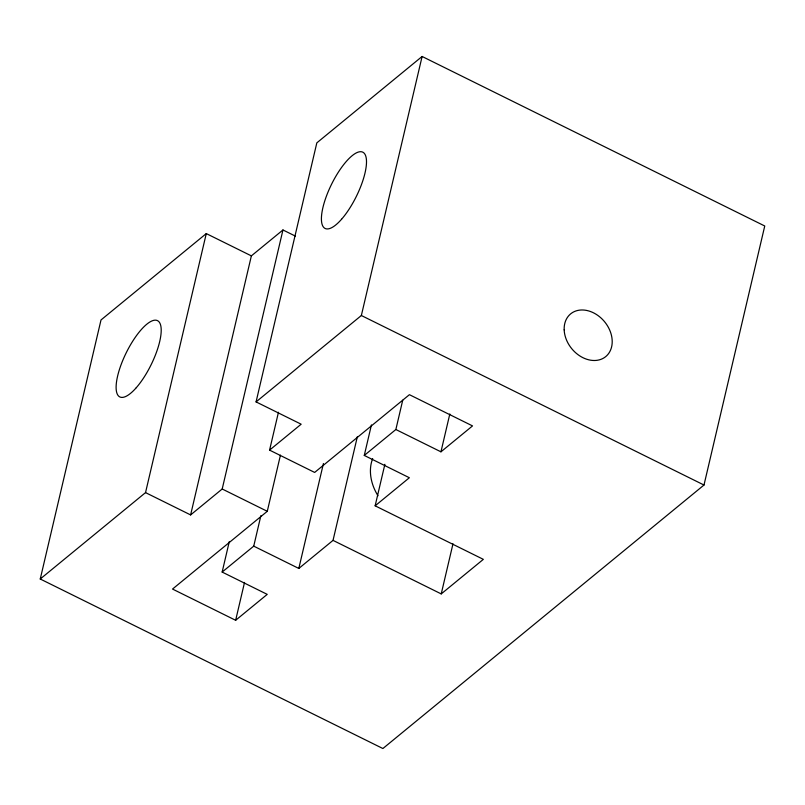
<?xml version="1.0" encoding="UTF-8"?>
<svg xmlns="http://www.w3.org/2000/svg" width="805" height="805" viewBox="0 0 805 805"><rect width="100%" height="100%" fill="white"/><g stroke="black" fill="none" stroke-linecap="round" stroke-linejoin="round"><path stroke-width="1.21" d="M280.452 455.137L267.28 511.306L172.532 589.059L235.644 620.283L267.23 594.372L222.15 572.063L253.736 546.142L298.816 568.451L333.029 540.376L441.231 593.909L483.342 559.354L375.14 505.822L409.363 477.737L364.273 455.439L395.859 429.518L440.949 451.826L472.525 425.905L409.413 394.681L314.654 472.434L269.574 450.126L301.161 424.205L256.071 401.896L316.828 142.867L422.112 56.471L764.75 225.994L703.993 485.033L382.888 748.529L40.25 579.006L101.007 319.967L206.281 233.581L251.371 255.879L282.958 229.968L295.355 236.096M40.25 579.006L145.534 492.61L206.281 233.581M145.534 492.61L190.614 514.918L251.371 255.879M190.614 514.918L222.2 488.997L282.958 229.968M222.15 572.063L229.304 541.534M269.574 450.126L278.46 412.251M235.644 620.283L244.529 582.428M253.736 546.142L260.89 515.643M298.816 568.451L323.429 463.519M256.071 401.896L361.354 315.51L422.112 56.471M333.029 540.376L357.38 436.582M364.273 455.439L371.427 424.929M375.14 505.822L384.881 464.304M395.859 429.518L402.731 400.206M440.949 451.826L449.824 413.971M441.231 593.909L452.984 543.808M361.354 315.51L703.993 485.033M222.2 488.997L267.28 511.306M377.988 495.779A42.544 32.683 50.6 0 1 372.685 458.598M564.174 329.839A27.652 21.242 50.6 0 0 601.033 359.312A27.652 21.242 50.6 0 0 599.333 316.556A27.652 21.242 50.6 0 0 564.174 329.839M341.582 219.222A42.544 13.806 -63.7 0 0 364.574 153.695A42.544 13.806 -63.7 0 0 325.713 198.09A42.544 13.806 -63.7 0 0 341.582 219.222M136.287 387.688A42.544 13.806 -63.7 0 0 159.279 322.161A42.544 13.806 -63.7 0 0 120.418 366.547A42.544 13.806 -63.7 0 0 136.287 387.688"/></g></svg>
